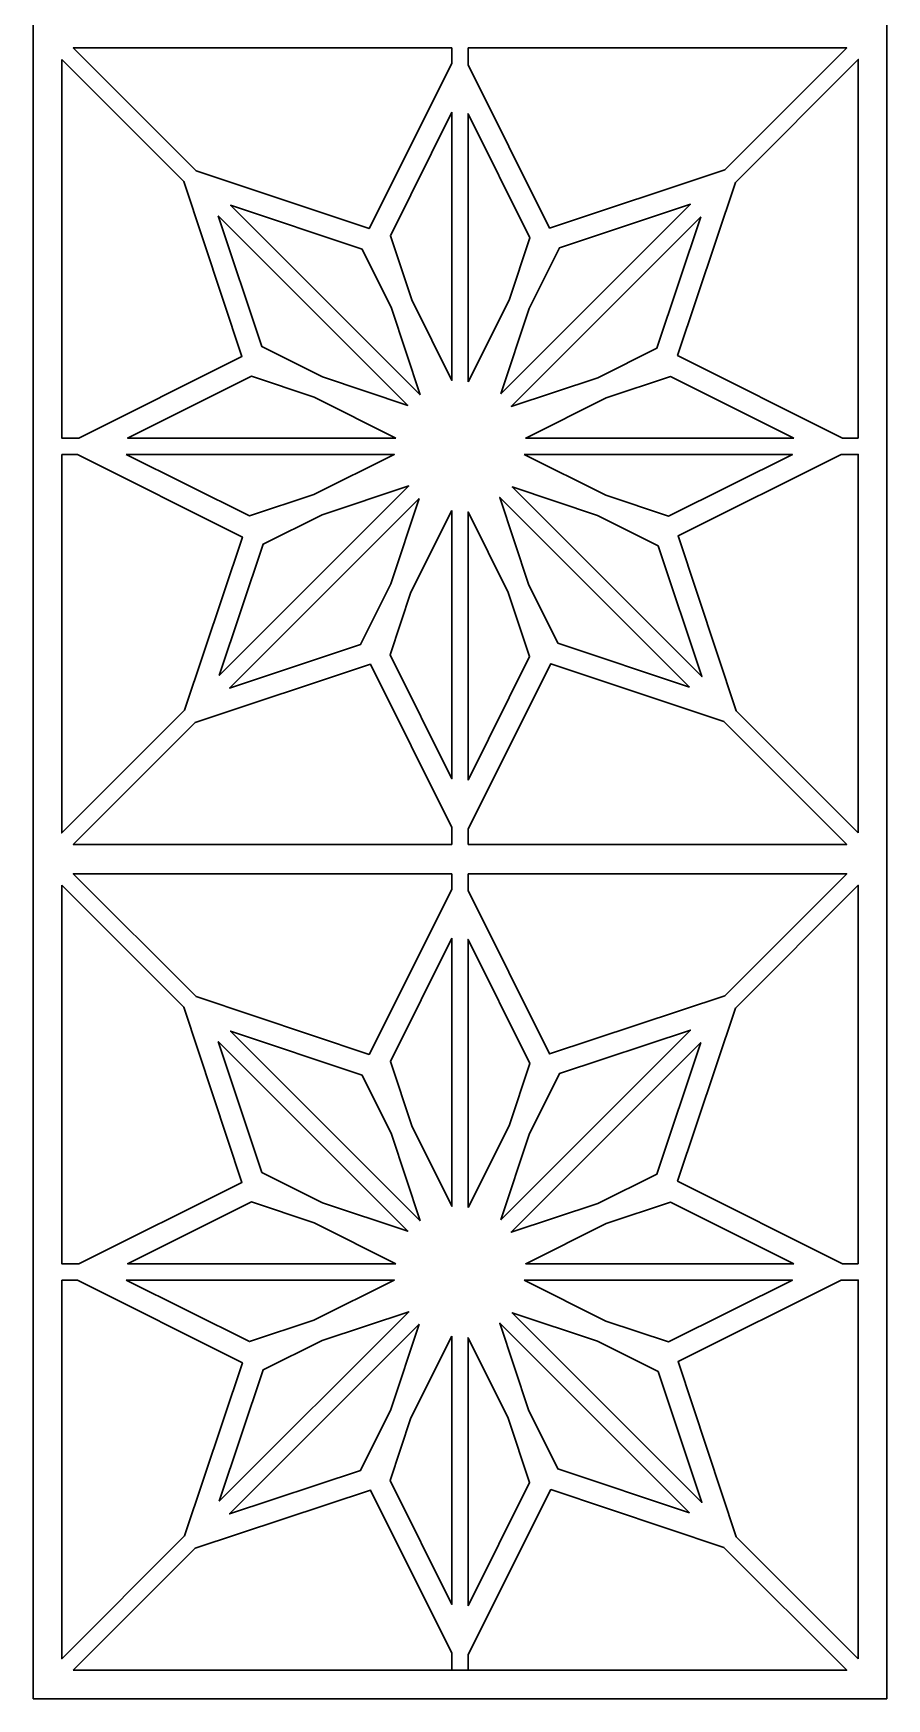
# Model space of a CAD drawing. Header units: centimetres. Extents: x 16.3 to 20.9, y -9 to 9.
# Drawn here: x 16.34 to 20.95, y -9 to 0 of the extents above; entities that cross this region are included whole.
import ezdxf

# ---------------------------------------------------------------- set-up
doc = ezdxf.new("R2010")
doc.units = ezdxf.units.CM
doc.header["$MEASUREMENT"] = 0
doc.layers.add('layer 1', color=7, linetype='Continuous')

msp = doc.modelspace()

# ---------------------------------------------------------------- linework, layer by layer
at = {"layer": 'layer 1', "color": 250, "lineweight": 30}
for points, knots in [([(20.9491, 3.35783), (20.9491, 3.35783), (20.9491, 0.07497), (20.9491, 0.07497), (20.9491, 0.07497), (20.9491, 0.07497), (20.9491, -2.18705), (20.9491, -2.18705), (20.9491, -2.18705), (20.9491, -2.18705), (20.9491, -2.27524), (20.9491, -2.27524), (20.9491, -2.27524), (20.9491, -2.27524), (20.9491, -4.46261), (20.9491, -4.46261), (20.9491, -4.46261), (20.9491, -4.46261), (20.9491, -6.64995), (20.9491, -6.64995), (20.9491, -6.64995), (20.9491, -6.64995), (20.9491, -6.73814), (20.9491, -6.73814), (20.9491, -6.73814), (20.9491, -6.73814), (20.9491, -9.00021), (20.9491, -9.00021), (20.9491, -9.00021), (20.9491, -9.00021), (16.33681, -9.00021), (16.33681, -9.00021), (16.33681, -9.00021), (16.33681, -9.00021), (16.33681, -6.73814), (16.33681, -6.73814), (16.33681, -6.73814), (16.33681, -6.73814), (16.33681, -6.64995), (16.33681, -6.64995), (16.33681, -6.64995), (16.33681, -6.64995), (16.33681, -2.15647), (16.33681, -2.15647), (16.33681, -2.15647), (16.33681, -2.15647), (16.33681, -2.18705), (16.33681, -2.18705), (16.33681, -2.18705), (16.33681, -2.18705), (16.33681, -2.27524), (16.33681, -2.27524), (16.33681, -2.27524), (16.33681, -2.27524), (16.33681, -3.34689), (16.33681, -3.34689), (16.33681, -3.34689), (16.33681, -3.34689), (16.33681, -0.07441), (16.33681, -0.07441), (16.33681, -0.07441), (16.33681, -0.07441), (16.33681, 2.18761), (16.33681, 2.18761), (16.33681, 2.18761), (16.33681, 2.18761), (16.33681, 2.27585), (16.33681, 2.27585), (16.33681, 2.27585), (16.33681, 2.27585), (16.33681, 4.46318), (16.33681, 4.46318), (16.33681, 4.46318), (16.33681, 4.46318), (16.33681, 6.65051), (16.33681, 6.65051), (16.33681, 6.65051), (16.33681, 6.65051), (16.33681, 6.73875), (16.33681, 6.73875), (16.33681, 6.73875), (16.33681, 6.73875), (16.33681, 9.00077), (16.33681, 9.00077), (16.33681, 9.00077), (16.33681, 9.00077), (20.9491, 9.00077), (20.9491, 9.00077), (20.9491, 9.00077), (20.9491, 9.00077), (20.9491, 6.73875), (20.9491, 6.73875), (20.9491, 6.73875), (20.9491, 6.73875), (20.9491, 6.65051), (20.9491, 6.65051), (20.9491, 6.65051), (20.9491, 6.65051), (20.9491, 2.15704), (20.9491, 2.15704), (20.9491, 2.15704), (20.9491, 2.15704), (20.9491, 2.18761), (20.9491, 2.18761), (20.9491, 2.18761), (20.9491, 2.18761), (20.9491, 2.27585), (20.9491, 2.27585), (20.9491, 2.27585), (20.9491, 2.27585), (20.9491, 3.35783), (20.9491, 3.35783)], [0, 0, 0, 0, 0.0344828, 0.0344828, 0.0344828, 0.0344828, 0.0689655, 0.0689655, 0.0689655, 0.0689655, 0.1034483, 0.1034483, 0.1034483, 0.1034483, 0.137931, 0.137931, 0.137931, 0.137931, 0.1724138, 0.1724138, 0.1724138, 0.1724138, 0.2068966, 0.2068966, 0.2068966, 0.2068966, 0.2413793, 0.2413793, 0.2413793, 0.2413793, 0.2758621, 0.2758621, 0.2758621, 0.2758621, 0.3103448, 0.3103448, 0.3103448, 0.3103448, 0.3448276, 0.3448276, 0.3448276, 0.3448276, 0.3793103, 0.3793103, 0.3793103, 0.3793103, 0.4137931, 0.4137931, 0.4137931, 0.4137931, 0.4482759, 0.4482759, 0.4482759, 0.4482759, 0.4827586, 0.4827586, 0.4827586, 0.4827586, 0.5172414, 0.5172414, 0.5172414, 0.5172414, 0.5517241, 0.5517241, 0.5517241, 0.5517241, 0.5862069, 0.5862069, 0.5862069, 0.5862069, 0.6206897, 0.6206897, 0.6206897, 0.6206897, 0.6551724, 0.6551724, 0.6551724, 0.6551724, 0.6896552, 0.6896552, 0.6896552, 0.6896552, 0.7241379, 0.7241379, 0.7241379, 0.7241379, 0.7586207, 0.7586207, 0.7586207, 0.7586207, 0.7931034, 0.7931034, 0.7931034, 0.7931034, 0.8275862, 0.8275862, 0.8275862, 0.8275862, 0.862069, 0.862069, 0.862069, 0.862069, 0.8965517, 0.8965517, 0.8965517, 0.8965517, 0.9310345, 0.9310345, 0.9310345, 0.9310345, 1, 1, 1, 1]), ([(18.59883, -0.07875), (18.59883, -0.07875), (18.59883, -0.16361), (18.59883, -0.16361), (18.59883, -0.16361), (18.59883, -0.16361), (18.15189, -1.05541), (18.15189, -1.05541), (18.15189, -1.05541), (18.15189, -1.05541), (17.21693, -0.74274), (17.21693, -0.74274), (17.21693, -0.74274), (17.21693, -0.74274), (16.55294, -0.07875), (16.55294, -0.07875), (16.55294, -0.07875), (16.55294, -0.07875), (18.59883, -0.07875), (18.59883, -0.07875)], [0, 0, 0, 0, 0.1666667, 0.1666667, 0.1666667, 0.1666667, 0.3333333, 0.3333333, 0.3333333, 0.3333333, 0.5, 0.5, 0.5, 0.5, 0.6666667, 0.6666667, 0.6666667, 0.6666667, 1, 1, 1, 1]), ([(18.68703, -0.07875), (18.68703, -0.07875), (20.73296, -0.07875), (20.73296, -0.07875), (20.73296, -0.07875), (20.73296, -0.07875), (20.07371, -0.73801), (20.07371, -0.73801), (20.07371, -0.73801), (20.07371, -0.73801), (19.12711, -1.05254), (19.12711, -1.05254), (19.12711, -1.05254), (19.12711, -1.05254), (18.68703, -0.17034), (18.68703, -0.17034), (18.68703, -0.17034), (18.68703, -0.17034), (18.68703, -0.07875), (18.68703, -0.07875)], [0, 0, 0, 0, 0.1666667, 0.1666667, 0.1666667, 0.1666667, 0.3333333, 0.3333333, 0.3333333, 0.3333333, 0.5, 0.5, 0.5, 0.5, 0.6666667, 0.6666667, 0.6666667, 0.6666667, 1, 1, 1, 1]), ([(16.49054, -0.14116), (16.49054, -0.14116), (17.14979, -0.80037), (17.14979, -0.80037), (17.14979, -0.80037), (17.14979, -0.80037), (17.46433, -1.74701), (17.46433, -1.74701), (17.46433, -1.74701), (17.46433, -1.74701), (16.58212, -2.18705), (16.58212, -2.18705), (16.58212, -2.18705), (16.58212, -2.18705), (16.49054, -2.18705), (16.49054, -2.18705), (16.49054, -2.18705), (16.49054, -2.18705), (16.49054, -0.14116), (16.49054, -0.14116)], [0, 0, 0, 0, 0.1666667, 0.1666667, 0.1666667, 0.1666667, 0.3333333, 0.3333333, 0.3333333, 0.3333333, 0.5, 0.5, 0.5, 0.5, 0.6666667, 0.6666667, 0.6666667, 0.6666667, 1, 1, 1, 1]), ([(20.79532, -2.18705), (20.79532, -2.18705), (20.71047, -2.18705), (20.71047, -2.18705), (20.71047, -2.18705), (20.71047, -2.18705), (19.81871, -1.7401), (19.81871, -1.7401), (19.81871, -1.7401), (19.81871, -1.7401), (20.13134, -0.80514), (20.13134, -0.80514), (20.13134, -0.80514), (20.13134, -0.80514), (20.79532, -0.14116), (20.79532, -0.14116), (20.79532, -0.14116), (20.79532, -0.14116), (20.79532, -2.18705), (20.79532, -2.18705)], [0, 0, 0, 0, 0.1666667, 0.1666667, 0.1666667, 0.1666667, 0.3333333, 0.3333333, 0.3333333, 0.3333333, 0.5, 0.5, 0.5, 0.5, 0.6666667, 0.6666667, 0.6666667, 0.6666667, 1, 1, 1, 1]), ([(18.59883, -0.42642), (18.59883, -0.42642), (18.59883, -1.87577), (18.59883, -1.87577), (18.59883, -1.87577), (18.59883, -1.87577), (18.38175, -1.44059), (18.38175, -1.44059), (18.38175, -1.44059), (18.38175, -1.44059), (18.26649, -1.09375), (18.26649, -1.09375), (18.26649, -1.09375), (18.26649, -1.09375), (18.59883, -0.42642), (18.59883, -0.42642)], [0, 0, 0, 0, 0.2, 0.2, 0.2, 0.2, 0.4, 0.4, 0.4, 0.4, 0.6, 0.6, 0.6, 0.6, 1, 1, 1, 1]), ([(18.68703, -1.88354), (18.68703, -1.88354), (18.68703, -0.43411), (18.68703, -0.43411), (18.68703, -0.43411), (18.68703, -0.43411), (19.02128, -1.10417), (19.02128, -1.10417), (19.02128, -1.10417), (19.02128, -1.10417), (18.90828, -1.44216), (18.90828, -1.44216), (18.90828, -1.44216), (18.90828, -1.44216), (18.68703, -1.88354), (18.68703, -1.88354)], [0, 0, 0, 0, 0.2, 0.2, 0.2, 0.2, 0.4, 0.4, 0.4, 0.4, 0.6, 0.6, 0.6, 0.6, 1, 1, 1, 1]), ([(17.33561, -0.98618), (17.33561, -0.98618), (18.36047, -2.01104), (18.36047, -2.01104), (18.36047, -2.01104), (18.36047, -2.01104), (17.89924, -1.85684), (17.89924, -1.85684), (17.89924, -1.85684), (17.89924, -1.85684), (17.5725, -1.69307), (17.5725, -1.69307), (17.5725, -1.69307), (17.5725, -1.69307), (17.33561, -0.98618), (17.33561, -0.98618)], [0, 0, 0, 0, 0.2, 0.2, 0.2, 0.2, 0.4, 0.4, 0.4, 0.4, 0.6, 0.6, 0.6, 0.6, 1, 1, 1, 1]), ([(18.42834, -1.95415), (18.42834, -1.95415), (17.40344, -0.92929), (17.40344, -0.92929), (17.40344, -0.92929), (17.40344, -0.92929), (18.11359, -1.16675), (18.11359, -1.16675), (18.11359, -1.16675), (18.11359, -1.16675), (18.27266, -1.48567), (18.27266, -1.48567), (18.27266, -1.48567), (18.27266, -1.48567), (18.42834, -1.95415), (18.42834, -1.95415)], [0, 0, 0, 0, 0.2, 0.2, 0.2, 0.2, 0.4, 0.4, 0.4, 0.4, 0.6, 0.6, 0.6, 0.6, 1, 1, 1, 1]), ([(18.86303, -1.94868), (18.86303, -1.94868), (19.88794, -0.92383), (19.88794, -0.92383), (19.88794, -0.92383), (19.88794, -0.92383), (19.18017, -1.15898), (19.18017, -1.15898), (19.18017, -1.15898), (19.18017, -1.15898), (19.01729, -1.48745), (19.01729, -1.48745), (19.01729, -1.48745), (19.01729, -1.48745), (18.86303, -1.94868), (18.86303, -1.94868)], [0, 0, 0, 0, 0.2, 0.2, 0.2, 0.2, 0.4, 0.4, 0.4, 0.4, 0.6, 0.6, 0.6, 0.6, 1, 1, 1, 1]), ([(19.94482, -0.99165), (19.94482, -0.99165), (18.91993, -2.01656), (18.91993, -2.01656), (18.91993, -2.01656), (18.91993, -2.01656), (19.38845, -1.86087), (19.38845, -1.86087), (19.38845, -1.86087), (19.38845, -1.86087), (19.70737, -1.7018), (19.70737, -1.7018), (19.70737, -1.7018), (19.70737, -1.7018), (19.94482, -0.99165), (19.94482, -0.99165)], [0, 0, 0, 0, 0.2, 0.2, 0.2, 0.2, 0.4, 0.4, 0.4, 0.4, 0.6, 0.6, 0.6, 0.6, 1, 1, 1, 1]), ([(18.29533, -2.18705), (18.29533, -2.18705), (16.8459, -2.18705), (16.8459, -2.18705), (16.8459, -2.18705), (16.8459, -2.18705), (17.51596, -1.85284), (17.51596, -1.85284), (17.51596, -1.85284), (17.51596, -1.85284), (17.85394, -1.96583), (17.85394, -1.96583), (17.85394, -1.96583), (17.85394, -1.96583), (18.29533, -2.18705), (18.29533, -2.18705)], [0, 0, 0, 0, 0.2, 0.2, 0.2, 0.2, 0.4, 0.4, 0.4, 0.4, 0.6, 0.6, 0.6, 0.6, 1, 1, 1, 1]), ([(20.4477, -2.18705), (20.4477, -2.18705), (18.99831, -2.18705), (18.99831, -2.18705), (18.99831, -2.18705), (18.99831, -2.18705), (19.43352, -1.96996), (19.43352, -1.96996), (19.43352, -1.96996), (19.43352, -1.96996), (19.78037, -1.8547), (19.78037, -1.8547), (19.78037, -1.8547), (19.78037, -1.8547), (20.4477, -2.18705), (20.4477, -2.18705)], [0, 0, 0, 0, 0.2, 0.2, 0.2, 0.2, 0.4, 0.4, 0.4, 0.4, 0.6, 0.6, 0.6, 0.6, 1, 1, 1, 1]), ([(16.49054, -2.27524), (16.49054, -2.27524), (16.57539, -2.27524), (16.57539, -2.27524), (16.57539, -2.27524), (16.57539, -2.27524), (17.46719, -2.72223), (17.46719, -2.72223), (17.46719, -2.72223), (17.46719, -2.72223), (17.15452, -3.65719), (17.15452, -3.65719), (17.15452, -3.65719), (17.15452, -3.65719), (16.49054, -4.32117), (16.49054, -4.32117), (16.49054, -4.32117), (16.49054, -4.32117), (16.49054, -2.27524), (16.49054, -2.27524)], [0, 0, 0, 0, 0.1666667, 0.1666667, 0.1666667, 0.1666667, 0.3333333, 0.3333333, 0.3333333, 0.3333333, 0.5, 0.5, 0.5, 0.5, 0.6666667, 0.6666667, 0.6666667, 0.6666667, 1, 1, 1, 1]), ([(16.83816, -2.27524), (16.83816, -2.27524), (18.28755, -2.27524), (18.28755, -2.27524), (18.28755, -2.27524), (18.28755, -2.27524), (17.85238, -2.49233), (17.85238, -2.49233), (17.85238, -2.49233), (17.85238, -2.49233), (17.50549, -2.60758), (17.50549, -2.60758), (17.50549, -2.60758), (17.50549, -2.60758), (16.83816, -2.27524), (16.83816, -2.27524)], [0, 0, 0, 0, 0.2, 0.2, 0.2, 0.2, 0.4, 0.4, 0.4, 0.4, 0.6, 0.6, 0.6, 0.6, 1, 1, 1, 1]), ([(18.99058, -2.27524), (18.99058, -2.27524), (20.43997, -2.27524), (20.43997, -2.27524), (20.43997, -2.27524), (20.43997, -2.27524), (19.7699, -2.6095), (19.7699, -2.6095), (19.7699, -2.6095), (19.7699, -2.6095), (19.43191, -2.4965), (19.43191, -2.4965), (19.43191, -2.4965), (19.43191, -2.4965), (18.99058, -2.27524), (18.99058, -2.27524)], [0, 0, 0, 0, 0.2, 0.2, 0.2, 0.2, 0.4, 0.4, 0.4, 0.4, 0.6, 0.6, 0.6, 0.6, 1, 1, 1, 1]), ([(20.79532, -4.32117), (20.79532, -4.32117), (20.13612, -3.66193), (20.13612, -3.66193), (20.13612, -3.66193), (20.13612, -3.66193), (19.82158, -2.71533), (19.82158, -2.71533), (19.82158, -2.71533), (19.82158, -2.71533), (20.70378, -2.27524), (20.70378, -2.27524), (20.70378, -2.27524), (20.70378, -2.27524), (20.79532, -2.27524), (20.79532, -2.27524), (20.79532, -2.27524), (20.79532, -2.27524), (20.79532, -4.32117), (20.79532, -4.32117)], [0, 0, 0, 0, 0.1666667, 0.1666667, 0.1666667, 0.1666667, 0.3333333, 0.3333333, 0.3333333, 0.3333333, 0.5, 0.5, 0.5, 0.5, 0.6666667, 0.6666667, 0.6666667, 0.6666667, 1, 1, 1, 1]), ([(17.34108, -3.47068), (17.34108, -3.47068), (18.36594, -2.44578), (18.36594, -2.44578), (18.36594, -2.44578), (18.36594, -2.44578), (17.89742, -2.60146), (17.89742, -2.60146), (17.89742, -2.60146), (17.89742, -2.60146), (17.57853, -2.76053), (17.57853, -2.76053), (17.57853, -2.76053), (17.57853, -2.76053), (17.34108, -3.47068), (17.34108, -3.47068)], [0, 0, 0, 0, 0.2, 0.2, 0.2, 0.2, 0.4, 0.4, 0.4, 0.4, 0.6, 0.6, 0.6, 0.6, 1, 1, 1, 1]), ([(18.42283, -2.51365), (18.42283, -2.51365), (17.39797, -3.53851), (17.39797, -3.53851), (17.39797, -3.53851), (17.39797, -3.53851), (18.10568, -3.30336), (18.10568, -3.30336), (18.10568, -3.30336), (18.10568, -3.30336), (18.26862, -2.97488), (18.26862, -2.97488), (18.26862, -2.97488), (18.26862, -2.97488), (18.42283, -2.51365), (18.42283, -2.51365)], [0, 0, 0, 0, 0.2, 0.2, 0.2, 0.2, 0.4, 0.4, 0.4, 0.4, 0.6, 0.6, 0.6, 0.6, 1, 1, 1, 1]), ([(19.88246, -3.53304), (19.88246, -3.53304), (19.17232, -3.29558), (19.17232, -3.29558), (19.17232, -3.29558), (19.17232, -3.29558), (19.01324, -2.97666), (19.01324, -2.97666), (19.01324, -2.97666), (19.01324, -2.97666), (18.85757, -2.50813), (18.85757, -2.50813), (18.85757, -2.50813), (18.85757, -2.50813), (19.88246, -3.53304), (19.88246, -3.53304)], [0, 0, 0, 0, 0.2, 0.2, 0.2, 0.2, 0.4, 0.4, 0.4, 0.4, 0.6, 0.6, 0.6, 0.6, 1, 1, 1, 1]), ([(19.71341, -2.76926), (19.71341, -2.76926), (19.9503, -3.47615), (19.9503, -3.47615), (19.9503, -3.47615), (19.9503, -3.47615), (18.92544, -2.45125), (18.92544, -2.45125), (18.92544, -2.45125), (18.92544, -2.45125), (19.38667, -2.6055), (19.38667, -2.6055), (19.38667, -2.6055), (19.38667, -2.6055), (19.71341, -2.76926), (19.71341, -2.76926)], [0, 0, 0, 0, 0.2, 0.2, 0.2, 0.2, 0.4, 0.4, 0.4, 0.4, 0.6, 0.6, 0.6, 0.6, 1, 1, 1, 1]), ([(18.59883, -2.57879), (18.59883, -2.57879), (18.59883, -4.02818), (18.59883, -4.02818), (18.59883, -4.02818), (18.59883, -4.02818), (18.26463, -3.35812), (18.26463, -3.35812), (18.26463, -3.35812), (18.26463, -3.35812), (18.37762, -3.02013), (18.37762, -3.02013), (18.37762, -3.02013), (18.37762, -3.02013), (18.59883, -2.57879), (18.59883, -2.57879)], [0, 0, 0, 0, 0.2, 0.2, 0.2, 0.2, 0.4, 0.4, 0.4, 0.4, 0.6, 0.6, 0.6, 0.6, 1, 1, 1, 1]), ([(18.68703, -4.03591), (18.68703, -4.03591), (18.68703, -2.58652), (18.68703, -2.58652), (18.68703, -2.58652), (18.68703, -2.58652), (18.90412, -3.02174), (18.90412, -3.02174), (18.90412, -3.02174), (18.90412, -3.02174), (19.01937, -3.36858), (19.01937, -3.36858), (19.01937, -3.36858), (19.01937, -3.36858), (18.68703, -4.03591), (18.68703, -4.03591)], [0, 0, 0, 0, 0.2, 0.2, 0.2, 0.2, 0.4, 0.4, 0.4, 0.4, 0.6, 0.6, 0.6, 0.6, 1, 1, 1, 1]), ([(18.59883, -4.38354), (18.59883, -4.38354), (16.55294, -4.38354), (16.55294, -4.38354), (16.55294, -4.38354), (16.55294, -4.38354), (17.21215, -3.72433), (17.21215, -3.72433), (17.21215, -3.72433), (17.21215, -3.72433), (18.1588, -3.40979), (18.1588, -3.40979), (18.1588, -3.40979), (18.1588, -3.40979), (18.59883, -4.29199), (18.59883, -4.29199), (18.59883, -4.29199), (18.59883, -4.29199), (18.59883, -4.38354), (18.59883, -4.38354)], [0, 0, 0, 0, 0.1666667, 0.1666667, 0.1666667, 0.1666667, 0.3333333, 0.3333333, 0.3333333, 0.3333333, 0.5, 0.5, 0.5, 0.5, 0.6666667, 0.6666667, 0.6666667, 0.6666667, 1, 1, 1, 1]), ([(18.68703, -4.38354), (18.68703, -4.38354), (18.68703, -4.29868), (18.68703, -4.29868), (18.68703, -4.29868), (18.68703, -4.29868), (19.13402, -3.40693), (19.13402, -3.40693), (19.13402, -3.40693), (19.13402, -3.40693), (20.06898, -3.71955), (20.06898, -3.71955), (20.06898, -3.71955), (20.06898, -3.71955), (20.73296, -4.38354), (20.73296, -4.38354), (20.73296, -4.38354), (20.73296, -4.38354), (18.68703, -4.38354), (18.68703, -4.38354)], [0, 0, 0, 0, 0.1666667, 0.1666667, 0.1666667, 0.1666667, 0.3333333, 0.3333333, 0.3333333, 0.3333333, 0.5, 0.5, 0.5, 0.5, 0.6666667, 0.6666667, 0.6666667, 0.6666667, 1, 1, 1, 1]), ([(18.59883, -4.54165), (18.59883, -4.54165), (18.59883, -4.62651), (18.59883, -4.62651), (18.59883, -4.62651), (18.59883, -4.62651), (18.15189, -5.5183), (18.15189, -5.5183), (18.15189, -5.5183), (18.15189, -5.5183), (17.21693, -5.20563), (17.21693, -5.20563), (17.21693, -5.20563), (17.21693, -5.20563), (16.55294, -4.54165), (16.55294, -4.54165), (16.55294, -4.54165), (16.55294, -4.54165), (18.59883, -4.54165), (18.59883, -4.54165)], [0, 0, 0, 0, 0.1666667, 0.1666667, 0.1666667, 0.1666667, 0.3333333, 0.3333333, 0.3333333, 0.3333333, 0.5, 0.5, 0.5, 0.5, 0.6666667, 0.6666667, 0.6666667, 0.6666667, 1, 1, 1, 1]), ([(18.68703, -4.54165), (18.68703, -4.54165), (20.73296, -4.54165), (20.73296, -4.54165), (20.73296, -4.54165), (20.73296, -4.54165), (20.07371, -5.2009), (20.07371, -5.2009), (20.07371, -5.2009), (20.07371, -5.2009), (19.12711, -5.51544), (19.12711, -5.51544), (19.12711, -5.51544), (19.12711, -5.51544), (18.68703, -4.63323), (18.68703, -4.63323), (18.68703, -4.63323), (18.68703, -4.63323), (18.68703, -4.54165), (18.68703, -4.54165)], [0, 0, 0, 0, 0.1666667, 0.1666667, 0.1666667, 0.1666667, 0.3333333, 0.3333333, 0.3333333, 0.3333333, 0.5, 0.5, 0.5, 0.5, 0.6666667, 0.6666667, 0.6666667, 0.6666667, 1, 1, 1, 1]), ([(16.49054, -4.60401), (16.49054, -4.60401), (17.14979, -5.26326), (17.14979, -5.26326), (17.14979, -5.26326), (17.14979, -5.26326), (17.46433, -6.20991), (17.46433, -6.20991), (17.46433, -6.20991), (17.46433, -6.20991), (16.58212, -6.64995), (16.58212, -6.64995), (16.58212, -6.64995), (16.58212, -6.64995), (16.49054, -6.64995), (16.49054, -6.64995), (16.49054, -6.64995), (16.49054, -6.64995), (16.49054, -4.60401), (16.49054, -4.60401)], [0, 0, 0, 0, 0.1666667, 0.1666667, 0.1666667, 0.1666667, 0.3333333, 0.3333333, 0.3333333, 0.3333333, 0.5, 0.5, 0.5, 0.5, 0.6666667, 0.6666667, 0.6666667, 0.6666667, 1, 1, 1, 1]), ([(20.79532, -6.64995), (20.79532, -6.64995), (20.71047, -6.64995), (20.71047, -6.64995), (20.71047, -6.64995), (20.71047, -6.64995), (19.81871, -6.203), (19.81871, -6.203), (19.81871, -6.203), (19.81871, -6.203), (20.13134, -5.26804), (20.13134, -5.26804), (20.13134, -5.26804), (20.13134, -5.26804), (20.79532, -4.60401), (20.79532, -4.60401), (20.79532, -4.60401), (20.79532, -4.60401), (20.79532, -6.64995), (20.79532, -6.64995)], [0, 0, 0, 0, 0.1666667, 0.1666667, 0.1666667, 0.1666667, 0.3333333, 0.3333333, 0.3333333, 0.3333333, 0.5, 0.5, 0.5, 0.5, 0.6666667, 0.6666667, 0.6666667, 0.6666667, 1, 1, 1, 1]), ([(18.59883, -4.88927), (18.59883, -4.88927), (18.59883, -6.33866), (18.59883, -6.33866), (18.59883, -6.33866), (18.59883, -6.33866), (18.38175, -5.90345), (18.38175, -5.90345), (18.38175, -5.90345), (18.38175, -5.90345), (18.26649, -5.55661), (18.26649, -5.55661), (18.26649, -5.55661), (18.26649, -5.55661), (18.59883, -4.88927), (18.59883, -4.88927)], [0, 0, 0, 0, 0.2, 0.2, 0.2, 0.2, 0.4, 0.4, 0.4, 0.4, 0.6, 0.6, 0.6, 0.6, 1, 1, 1, 1]), ([(18.68703, -6.34644), (18.68703, -6.34644), (18.68703, -4.89701), (18.68703, -4.89701), (18.68703, -4.89701), (18.68703, -4.89701), (19.02128, -5.56707), (19.02128, -5.56707), (19.02128, -5.56707), (19.02128, -5.56707), (18.90828, -5.90506), (18.90828, -5.90506), (18.90828, -5.90506), (18.90828, -5.90506), (18.68703, -6.34644), (18.68703, -6.34644)], [0, 0, 0, 0, 0.2, 0.2, 0.2, 0.2, 0.4, 0.4, 0.4, 0.4, 0.6, 0.6, 0.6, 0.6, 1, 1, 1, 1]), ([(18.42834, -6.41705), (18.42834, -6.41705), (17.40344, -5.3922), (17.40344, -5.3922), (17.40344, -5.3922), (17.40344, -5.3922), (18.11359, -5.62965), (18.11359, -5.62965), (18.11359, -5.62965), (18.11359, -5.62965), (18.27266, -5.94853), (18.27266, -5.94853), (18.27266, -5.94853), (18.27266, -5.94853), (18.42834, -6.41705), (18.42834, -6.41705)], [0, 0, 0, 0, 0.2, 0.2, 0.2, 0.2, 0.4, 0.4, 0.4, 0.4, 0.6, 0.6, 0.6, 0.6, 1, 1, 1, 1]), ([(18.86303, -6.41158), (18.86303, -6.41158), (19.88794, -5.38672), (19.88794, -5.38672), (19.88794, -5.38672), (19.88794, -5.38672), (19.18017, -5.62188), (19.18017, -5.62188), (19.18017, -5.62188), (19.18017, -5.62188), (19.01729, -5.95035), (19.01729, -5.95035), (19.01729, -5.95035), (19.01729, -5.95035), (18.86303, -6.41158), (18.86303, -6.41158)], [0, 0, 0, 0, 0.2, 0.2, 0.2, 0.2, 0.4, 0.4, 0.4, 0.4, 0.6, 0.6, 0.6, 0.6, 1, 1, 1, 1]), ([(17.33561, -5.44908), (17.33561, -5.44908), (18.36047, -6.47394), (18.36047, -6.47394), (18.36047, -6.47394), (18.36047, -6.47394), (17.89924, -6.31973), (17.89924, -6.31973), (17.89924, -6.31973), (17.89924, -6.31973), (17.5725, -6.15593), (17.5725, -6.15593), (17.5725, -6.15593), (17.5725, -6.15593), (17.33561, -5.44908), (17.33561, -5.44908)], [0, 0, 0, 0, 0.2, 0.2, 0.2, 0.2, 0.4, 0.4, 0.4, 0.4, 0.6, 0.6, 0.6, 0.6, 1, 1, 1, 1]), ([(19.94482, -5.45456), (19.94482, -5.45456), (18.91993, -6.47945), (18.91993, -6.47945), (18.91993, -6.47945), (18.91993, -6.47945), (19.38845, -6.32377), (19.38845, -6.32377), (19.38845, -6.32377), (19.38845, -6.32377), (19.70737, -6.1647), (19.70737, -6.1647), (19.70737, -6.1647), (19.70737, -6.1647), (19.94482, -5.45456), (19.94482, -5.45456)], [0, 0, 0, 0, 0.2, 0.2, 0.2, 0.2, 0.4, 0.4, 0.4, 0.4, 0.6, 0.6, 0.6, 0.6, 1, 1, 1, 1]), ([(18.29533, -6.64995), (18.29533, -6.64995), (16.8459, -6.64995), (16.8459, -6.64995), (16.8459, -6.64995), (16.8459, -6.64995), (17.51596, -6.31569), (17.51596, -6.31569), (17.51596, -6.31569), (17.51596, -6.31569), (17.85394, -6.42873), (17.85394, -6.42873), (17.85394, -6.42873), (17.85394, -6.42873), (18.29533, -6.64995), (18.29533, -6.64995)], [0, 0, 0, 0, 0.2, 0.2, 0.2, 0.2, 0.4, 0.4, 0.4, 0.4, 0.6, 0.6, 0.6, 0.6, 1, 1, 1, 1]), ([(20.4477, -6.64995), (20.4477, -6.64995), (18.99831, -6.64995), (18.99831, -6.64995), (18.99831, -6.64995), (18.99831, -6.64995), (19.43352, -6.43286), (19.43352, -6.43286), (19.43352, -6.43286), (19.43352, -6.43286), (19.78037, -6.3176), (19.78037, -6.3176), (19.78037, -6.3176), (19.78037, -6.3176), (20.4477, -6.64995), (20.4477, -6.64995)], [0, 0, 0, 0, 0.2, 0.2, 0.2, 0.2, 0.4, 0.4, 0.4, 0.4, 0.6, 0.6, 0.6, 0.6, 1, 1, 1, 1]), ([(16.49054, -6.73814), (16.49054, -6.73814), (16.57539, -6.73814), (16.57539, -6.73814), (16.57539, -6.73814), (16.57539, -6.73814), (17.46719, -7.18512), (17.46719, -7.18512), (17.46719, -7.18512), (17.46719, -7.18512), (17.15452, -8.12009), (17.15452, -8.12009), (17.15452, -8.12009), (17.15452, -8.12009), (16.49054, -8.78408), (16.49054, -8.78408), (16.49054, -8.78408), (16.49054, -8.78408), (16.49054, -6.73814), (16.49054, -6.73814)], [0, 0, 0, 0, 0.1666667, 0.1666667, 0.1666667, 0.1666667, 0.3333333, 0.3333333, 0.3333333, 0.3333333, 0.5, 0.5, 0.5, 0.5, 0.6666667, 0.6666667, 0.6666667, 0.6666667, 1, 1, 1, 1]), ([(16.83816, -6.73814), (16.83816, -6.73814), (18.28755, -6.73814), (18.28755, -6.73814), (18.28755, -6.73814), (18.28755, -6.73814), (17.85238, -6.95523), (17.85238, -6.95523), (17.85238, -6.95523), (17.85238, -6.95523), (17.50549, -7.07048), (17.50549, -7.07048), (17.50549, -7.07048), (17.50549, -7.07048), (16.83816, -6.73814), (16.83816, -6.73814)], [0, 0, 0, 0, 0.2, 0.2, 0.2, 0.2, 0.4, 0.4, 0.4, 0.4, 0.6, 0.6, 0.6, 0.6, 1, 1, 1, 1]), ([(18.99058, -6.73814), (18.99058, -6.73814), (20.43997, -6.73814), (20.43997, -6.73814), (20.43997, -6.73814), (20.43997, -6.73814), (19.7699, -7.07239), (19.7699, -7.07239), (19.7699, -7.07239), (19.7699, -7.07239), (19.43191, -6.95935), (19.43191, -6.95935), (19.43191, -6.95935), (19.43191, -6.95935), (18.99058, -6.73814), (18.99058, -6.73814)], [0, 0, 0, 0, 0.2, 0.2, 0.2, 0.2, 0.4, 0.4, 0.4, 0.4, 0.6, 0.6, 0.6, 0.6, 1, 1, 1, 1]), ([(20.79532, -8.78408), (20.79532, -8.78408), (20.13612, -8.12483), (20.13612, -8.12483), (20.13612, -8.12483), (20.13612, -8.12483), (19.82158, -7.17822), (19.82158, -7.17822), (19.82158, -7.17822), (19.82158, -7.17822), (20.70378, -6.73814), (20.70378, -6.73814), (20.70378, -6.73814), (20.70378, -6.73814), (20.79532, -6.73814), (20.79532, -6.73814), (20.79532, -6.73814), (20.79532, -6.73814), (20.79532, -8.78408), (20.79532, -8.78408)], [0, 0, 0, 0, 0.1666667, 0.1666667, 0.1666667, 0.1666667, 0.3333333, 0.3333333, 0.3333333, 0.3333333, 0.5, 0.5, 0.5, 0.5, 0.6666667, 0.6666667, 0.6666667, 0.6666667, 1, 1, 1, 1]), ([(17.34108, -7.93357), (17.34108, -7.93357), (18.36594, -6.90868), (18.36594, -6.90868), (18.36594, -6.90868), (18.36594, -6.90868), (17.89742, -7.06436), (17.89742, -7.06436), (17.89742, -7.06436), (17.89742, -7.06436), (17.57853, -7.22342), (17.57853, -7.22342), (17.57853, -7.22342), (17.57853, -7.22342), (17.34108, -7.93357), (17.34108, -7.93357)], [0, 0, 0, 0, 0.2, 0.2, 0.2, 0.2, 0.4, 0.4, 0.4, 0.4, 0.6, 0.6, 0.6, 0.6, 1, 1, 1, 1]), ([(19.71341, -7.23216), (19.71341, -7.23216), (19.9503, -7.939), (19.9503, -7.939), (19.9503, -7.939), (19.9503, -7.939), (18.92544, -6.91415), (18.92544, -6.91415), (18.92544, -6.91415), (18.92544, -6.91415), (19.38667, -7.0684), (19.38667, -7.0684), (19.38667, -7.0684), (19.38667, -7.0684), (19.71341, -7.23216), (19.71341, -7.23216)], [0, 0, 0, 0, 0.2, 0.2, 0.2, 0.2, 0.4, 0.4, 0.4, 0.4, 0.6, 0.6, 0.6, 0.6, 1, 1, 1, 1]), ([(18.42283, -6.97651), (18.42283, -6.97651), (17.39797, -8.00141), (17.39797, -8.00141), (17.39797, -8.00141), (17.39797, -8.00141), (18.10568, -7.76625), (18.10568, -7.76625), (18.10568, -7.76625), (18.10568, -7.76625), (18.26862, -7.43778), (18.26862, -7.43778), (18.26862, -7.43778), (18.26862, -7.43778), (18.42283, -6.97651), (18.42283, -6.97651)], [0, 0, 0, 0, 0.2, 0.2, 0.2, 0.2, 0.4, 0.4, 0.4, 0.4, 0.6, 0.6, 0.6, 0.6, 1, 1, 1, 1]), ([(19.88246, -7.99593), (19.88246, -7.99593), (19.17232, -7.75848), (19.17232, -7.75848), (19.17232, -7.75848), (19.17232, -7.75848), (19.01324, -7.43956), (19.01324, -7.43956), (19.01324, -7.43956), (19.01324, -7.43956), (18.85757, -6.97104), (18.85757, -6.97104), (18.85757, -6.97104), (18.85757, -6.97104), (19.88246, -7.99593), (19.88246, -7.99593)], [0, 0, 0, 0, 0.2, 0.2, 0.2, 0.2, 0.4, 0.4, 0.4, 0.4, 0.6, 0.6, 0.6, 0.6, 1, 1, 1, 1]), ([(18.59883, -7.04165), (18.59883, -7.04165), (18.59883, -8.49108), (18.59883, -8.49108), (18.59883, -8.49108), (18.59883, -8.49108), (18.26463, -7.82102), (18.26463, -7.82102), (18.26463, -7.82102), (18.26463, -7.82102), (18.37762, -7.48303), (18.37762, -7.48303), (18.37762, -7.48303), (18.37762, -7.48303), (18.59883, -7.04165), (18.59883, -7.04165)], [0, 0, 0, 0, 0.2, 0.2, 0.2, 0.2, 0.4, 0.4, 0.4, 0.4, 0.6, 0.6, 0.6, 0.6, 1, 1, 1, 1]), ([(18.68703, -8.49881), (18.68703, -8.49881), (18.68703, -7.04942), (18.68703, -7.04942), (18.68703, -7.04942), (18.68703, -7.04942), (18.90412, -7.48463), (18.90412, -7.48463), (18.90412, -7.48463), (18.90412, -7.48463), (19.01937, -7.83148), (19.01937, -7.83148), (19.01937, -7.83148), (19.01937, -7.83148), (18.68703, -8.49881), (18.68703, -8.49881)], [0, 0, 0, 0, 0.2, 0.2, 0.2, 0.2, 0.4, 0.4, 0.4, 0.4, 0.6, 0.6, 0.6, 0.6, 1, 1, 1, 1]), ([(16.55294, -8.84644), (16.55294, -8.84644), (17.21215, -8.18723), (17.21215, -8.18723), (17.21215, -8.18723), (17.21215, -8.18723), (18.1588, -7.87269), (18.1588, -7.87269), (18.1588, -7.87269), (18.1588, -7.87269), (18.59883, -8.75489), (18.59883, -8.75489), (18.59883, -8.75489), (18.59883, -8.75489), (18.59883, -8.84644), (18.59883, -8.84644), (18.59883, -8.84644), (18.59883, -8.84644), (18.64452, -8.84644), (18.64452, -8.84644), (18.64452, -8.84644), (18.64452, -8.84644), (18.68703, -8.84644), (18.68703, -8.84644), (18.68703, -8.84644), (18.68703, -8.84644), (18.68703, -8.76158), (18.68703, -8.76158), (18.68703, -8.76158), (18.68703, -8.76158), (19.13402, -7.86983), (19.13402, -7.86983), (19.13402, -7.86983), (19.13402, -7.86983), (20.06898, -8.18245), (20.06898, -8.18245), (20.06898, -8.18245), (20.06898, -8.18245), (20.73296, -8.84644), (20.73296, -8.84644), (20.73296, -8.84644), (20.73296, -8.84644), (18.64452, -8.84644), (18.64452, -8.84644), (18.64452, -8.84644), (18.64452, -8.84644), (18.59883, -8.84644), (18.59883, -8.84644), (18.59883, -8.84644), (18.59883, -8.84644), (16.55294, -8.84644), (16.55294, -8.84644)], [0, 0, 0, 0, 0.0714286, 0.0714286, 0.0714286, 0.0714286, 0.1428571, 0.1428571, 0.1428571, 0.1428571, 0.2142857, 0.2142857, 0.2142857, 0.2142857, 0.2857143, 0.2857143, 0.2857143, 0.2857143, 0.3571429, 0.3571429, 0.3571429, 0.3571429, 0.4285714, 0.4285714, 0.4285714, 0.4285714, 0.5, 0.5, 0.5, 0.5, 0.5714286, 0.5714286, 0.5714286, 0.5714286, 0.6428571, 0.6428571, 0.6428571, 0.6428571, 0.7142857, 0.7142857, 0.7142857, 0.7142857, 0.7857143, 0.7857143, 0.7857143, 0.7857143, 0.8571429, 0.8571429, 0.8571429, 0.8571429, 1, 1, 1, 1])]:
    msp.add_open_spline(points, degree=3, knots=knots, dxfattribs=at)

doc.saveas('drawing.dxf')
